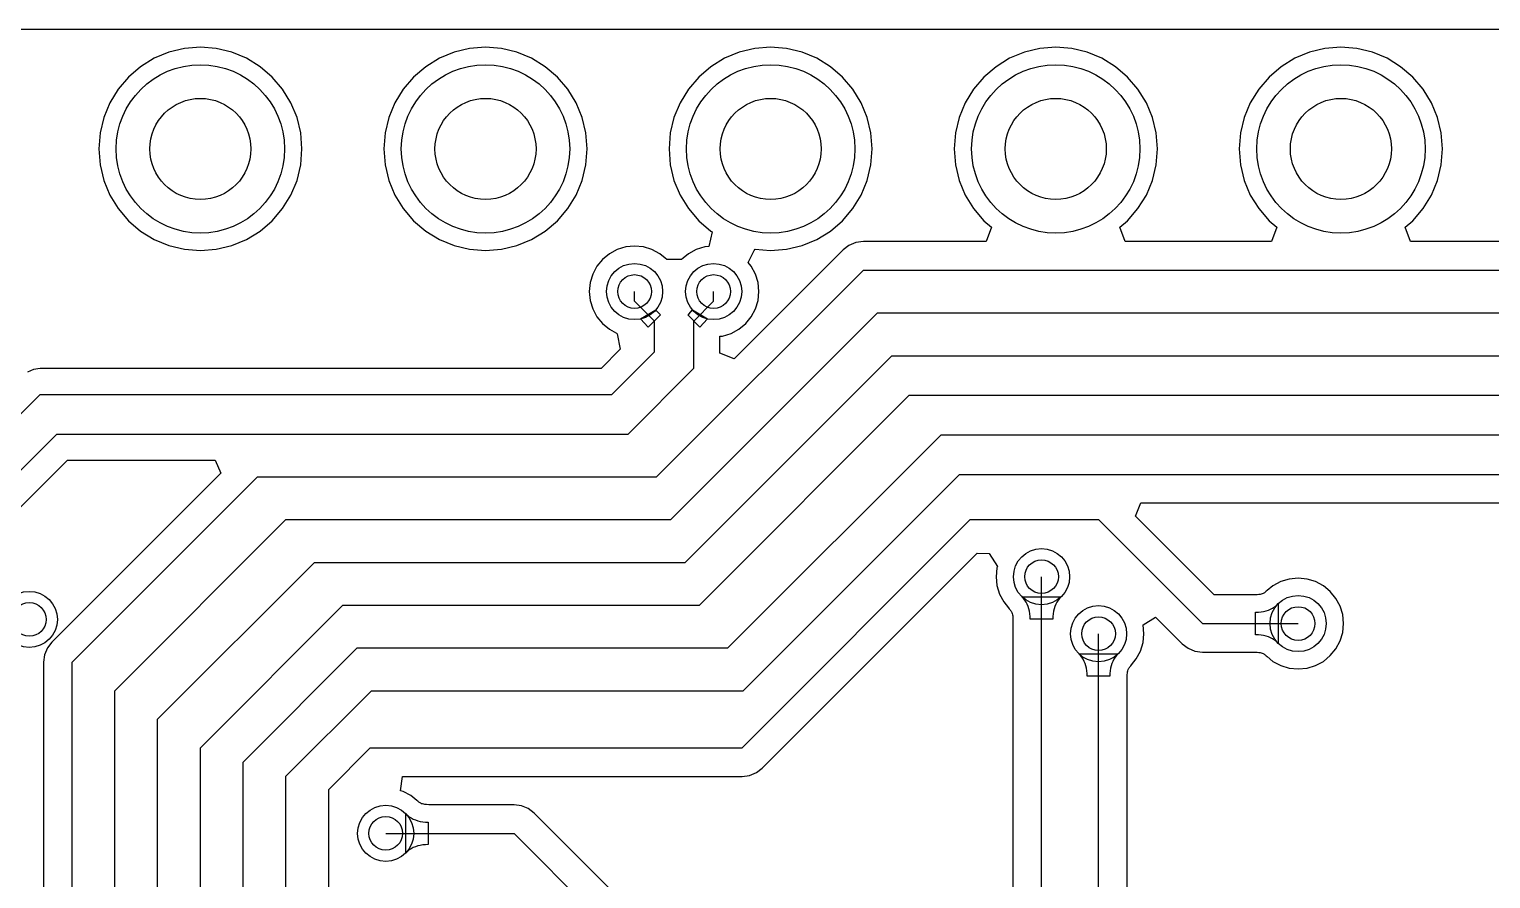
# Model space of a CAD drawing. Extents: x -55.7 to 0, y 0.2 to 22.7.
# Drawn here: x -33.27 to -20.26, y 15.09 to 22.66 of the extents above; entities that cross this region are included whole.
import ezdxf

# ---------------------------------------------------------------- set-up
doc = ezdxf.new("R2010")
doc.units = 0
doc.layers.get('0').update_dxf_attribs({"linetype": 'CONTINUOUS'})
for name, color, linetype in [('BOTTOMLAYER', 5, 'CONTINUOUS'), ('PADHOLELAYER', 156, 'CONTINUOUS'), ('VIAHOLELAYER', 16, 'CONTINUOUS')]:
    doc.layers.add(name, color=color, linetype=linetype)

# ---------------------------------------------------------------- blocks, each defined once
blk = doc.blocks.new('HDR1X12_25')
at = {"layer": 'BOTTOMLAYER'}
for centre in [(2.54, 0), (5.08, 0), (7.62, 0), (10.16, 0), (12.7, 0)]:
    blk.add_circle(centre, 0.75, dxfattribs=at)
at = {"layer": 'PADHOLELAYER'}
for centre in [(2.54, 0), (5.08, 0), (7.62, 0), (10.16, 0), (12.7, 0)]:
    blk.add_circle(centre, 0.45, dxfattribs=at)

msp = doc.modelspace()

# ---------------------------------------------------------------- linework, layer by layer
at = {"layer": 'BOTTOMLAYER'}
for p, q in [((-53.34, 22.656), (-2.54, 22.656)), ((-32.161, 22.397), (-32.282, 22.322)), ((-32.03, 22.451), (-32.161, 22.397)), ((-31.892, 22.484), (-32.03, 22.451)), ((-31.75, 22.495), (-31.892, 22.484)), ((-31.608, 22.484), (-31.75, 22.495)), ((-31.47, 22.451), (-31.608, 22.484)), ((-31.339, 22.397), (-31.47, 22.451)), ((-31.218, 22.322), (-31.339, 22.397)), ((-29.621, 22.397), (-29.742, 22.322)), ((-29.49, 22.451), (-29.621, 22.397)), ((-29.352, 22.484), (-29.49, 22.451)), ((-29.21, 22.495), (-29.352, 22.484)), ((-29.068, 22.484), (-29.21, 22.495)), ((-28.93, 22.451), (-29.068, 22.484)), ((-28.799, 22.397), (-28.93, 22.451)), ((-28.678, 22.322), (-28.799, 22.397)), ((-27.081, 22.397), (-27.202, 22.322)), ((-26.95, 22.451), (-27.081, 22.397)), ((-26.812, 22.484), (-26.95, 22.451)), ((-26.67, 22.495), (-26.812, 22.484)), ((-26.528, 22.484), (-26.67, 22.495)), ((-26.39, 22.451), (-26.528, 22.484)), ((-26.259, 22.397), (-26.39, 22.451)), ((-26.138, 22.322), (-26.259, 22.397)), ((-24.541, 22.397), (-24.662, 22.322)), ((-24.41, 22.451), (-24.541, 22.397)), ((-24.272, 22.484), (-24.41, 22.451)), ((-24.13, 22.495), (-24.272, 22.484)), ((-23.988, 22.484), (-24.13, 22.495)), ((-23.85, 22.451), (-23.988, 22.484)), ((-23.719, 22.397), (-23.85, 22.451)), ((-23.598, 22.322), (-23.719, 22.397)), ((-22.001, 22.397), (-22.122, 22.322)), ((-21.87, 22.451), (-22.001, 22.397)), ((-21.732, 22.484), (-21.87, 22.451)), ((-21.59, 22.495), (-21.732, 22.484)), ((-21.448, 22.484), (-21.59, 22.495)), ((-21.31, 22.451), (-21.448, 22.484)), ((-21.179, 22.397), (-21.31, 22.451)), ((-21.058, 22.322), (-21.179, 22.397)), ((-32.282, 22.322), (-32.39, 22.23)), ((-31.11, 22.23), (-31.218, 22.322)), ((-29.742, 22.322), (-29.85, 22.23)), ((-28.57, 22.23), (-28.678, 22.322)), ((-27.202, 22.322), (-27.31, 22.23)), ((-26.03, 22.23), (-26.138, 22.322)), ((-24.662, 22.322), (-24.77, 22.23)), ((-23.49, 22.23), (-23.598, 22.322)), ((-22.122, 22.322), (-22.23, 22.23)), ((-20.95, 22.23), (-21.058, 22.322)), ((-32.39, 22.23), (-32.482, 22.122)), ((-31.018, 22.122), (-31.11, 22.23)), ((-29.85, 22.23), (-29.942, 22.122)), ((-28.478, 22.122), (-28.57, 22.23)), ((-27.31, 22.23), (-27.402, 22.122)), ((-25.938, 22.122), (-26.03, 22.23)), ((-24.77, 22.23), (-24.862, 22.122)), ((-23.398, 22.122), (-23.49, 22.23)), ((-22.23, 22.23), (-22.322, 22.122)), ((-20.858, 22.122), (-20.95, 22.23)), ((-32.482, 22.122), (-32.557, 22.001)), ((-30.943, 22.001), (-31.018, 22.122)), ((-29.942, 22.122), (-30.017, 22.001)), ((-28.403, 22.001), (-28.478, 22.122)), ((-27.402, 22.122), (-27.477, 22.001)), ((-25.863, 22.001), (-25.938, 22.122)), ((-24.862, 22.122), (-24.937, 22.001)), ((-23.323, 22.001), (-23.398, 22.122)), ((-22.322, 22.122), (-22.397, 22.001)), ((-20.783, 22.001), (-20.858, 22.122)), ((-32.557, 22.001), (-32.611, 21.87)), ((-30.889, 21.87), (-30.943, 22.001)), ((-30.017, 22.001), (-30.071, 21.87)), ((-28.349, 21.87), (-28.403, 22.001)), ((-27.477, 22.001), (-27.531, 21.87)), ((-25.809, 21.87), (-25.863, 22.001)), ((-24.937, 22.001), (-24.991, 21.87)), ((-23.269, 21.87), (-23.323, 22.001)), ((-22.397, 22.001), (-22.451, 21.87)), ((-20.729, 21.87), (-20.783, 22.001)), ((-32.611, 21.87), (-32.644, 21.732)), ((-30.856, 21.732), (-30.889, 21.87)), ((-30.071, 21.87), (-30.104, 21.732)), ((-28.316, 21.732), (-28.349, 21.87)), ((-27.531, 21.87), (-27.564, 21.732)), ((-25.776, 21.732), (-25.809, 21.87)), ((-24.991, 21.87), (-25.024, 21.732)), ((-23.236, 21.732), (-23.269, 21.87)), ((-22.451, 21.87), (-22.484, 21.732)), ((-20.696, 21.732), (-20.729, 21.87)), ((-32.644, 21.732), (-32.655, 21.59)), ((-30.845, 21.59), (-30.856, 21.732)), ((-30.104, 21.732), (-30.115, 21.59)), ((-28.305, 21.59), (-28.316, 21.732)), ((-27.564, 21.732), (-27.575, 21.59)), ((-25.765, 21.59), (-25.776, 21.732)), ((-25.024, 21.732), (-25.035, 21.59)), ((-23.225, 21.59), (-23.236, 21.732)), ((-22.484, 21.732), (-22.495, 21.59)), ((-20.685, 21.59), (-20.696, 21.732)), ((-32.655, 21.59), (-32.644, 21.448)), ((-30.856, 21.448), (-30.845, 21.59)), ((-30.115, 21.59), (-30.104, 21.448)), ((-28.316, 21.448), (-28.305, 21.59)), ((-27.575, 21.59), (-27.564, 21.448)), ((-25.776, 21.448), (-25.765, 21.59)), ((-25.035, 21.59), (-25.024, 21.448)), ((-23.236, 21.448), (-23.225, 21.59)), ((-22.495, 21.59), (-22.484, 21.448)), ((-20.696, 21.448), (-20.685, 21.59)), ((-32.644, 21.448), (-32.611, 21.31)), ((-30.889, 21.31), (-30.856, 21.448)), ((-30.104, 21.448), (-30.071, 21.31)), ((-28.349, 21.31), (-28.316, 21.448)), ((-27.564, 21.448), (-27.531, 21.31)), ((-25.809, 21.31), (-25.776, 21.448)), ((-25.024, 21.448), (-24.991, 21.31)), ((-23.269, 21.31), (-23.236, 21.448)), ((-22.484, 21.448), (-22.451, 21.31)), ((-20.729, 21.31), (-20.696, 21.448)), ((-32.611, 21.31), (-32.557, 21.179)), ((-30.943, 21.179), (-30.889, 21.31)), ((-30.071, 21.31), (-30.017, 21.179)), ((-28.403, 21.179), (-28.349, 21.31)), ((-27.531, 21.31), (-27.477, 21.179)), ((-25.863, 21.179), (-25.809, 21.31)), ((-24.991, 21.31), (-24.937, 21.179)), ((-23.323, 21.179), (-23.269, 21.31)), ((-22.451, 21.31), (-22.397, 21.179)), ((-20.783, 21.179), (-20.729, 21.31)), ((-32.557, 21.179), (-32.482, 21.058)), ((-31.018, 21.058), (-30.943, 21.179)), ((-30.017, 21.179), (-29.942, 21.058)), ((-28.478, 21.058), (-28.403, 21.179)), ((-27.477, 21.179), (-27.402, 21.058)), ((-25.938, 21.058), (-25.863, 21.179)), ((-24.937, 21.179), (-24.862, 21.058)), ((-23.398, 21.058), (-23.323, 21.179)), ((-22.397, 21.179), (-22.322, 21.058)), ((-20.858, 21.058), (-20.783, 21.179)), ((-32.482, 21.058), (-32.39, 20.95)), ((-31.11, 20.95), (-31.018, 21.058)), ((-29.942, 21.058), (-29.85, 20.95)), ((-28.57, 20.95), (-28.478, 21.058)), ((-27.402, 21.058), (-27.31, 20.95)), ((-26.03, 20.95), (-25.938, 21.058)), ((-24.862, 21.058), (-24.77, 20.95)), ((-23.49, 20.95), (-23.398, 21.058)), ((-22.322, 21.058), (-22.23, 20.95)), ((-20.95, 20.95), (-20.858, 21.058)), ((-32.39, 20.95), (-32.282, 20.858)), ((-32.282, 20.858), (-32.161, 20.783)), ((-31.339, 20.783), (-31.218, 20.858)), ((-31.218, 20.858), (-31.11, 20.95)), ((-29.85, 20.95), (-29.742, 20.858)), ((-29.742, 20.858), (-29.621, 20.783)), ((-28.799, 20.783), (-28.678, 20.858)), ((-28.678, 20.858), (-28.57, 20.95)), ((-27.31, 20.95), (-27.202, 20.858)), ((-27.191, 20.851), (-27.221, 20.72)), ((-27.202, 20.858), (-27.191, 20.851)), ((-26.259, 20.783), (-26.138, 20.858)), ((-26.138, 20.858), (-26.03, 20.95)), ((-24.77, 20.95), (-24.702, 20.892)), ((-24.702, 20.892), (-24.749, 20.765)), ((-23.558, 20.892), (-23.49, 20.95)), ((-23.511, 20.765), (-23.558, 20.892)), ((-22.23, 20.95), (-22.162, 20.892)), ((-22.162, 20.892), (-22.209, 20.765)), ((-21.018, 20.892), (-20.95, 20.95)), ((-20.971, 20.765), (-21.018, 20.892)), ((-32.161, 20.783), (-32.03, 20.729)), ((-32.03, 20.729), (-31.892, 20.696)), ((-31.608, 20.696), (-31.47, 20.729)), ((-31.47, 20.729), (-31.339, 20.783)), ((-29.621, 20.783), (-29.49, 20.729)), ((-29.49, 20.729), (-29.352, 20.696)), ((-29.068, 20.696), (-28.93, 20.729)), ((-28.93, 20.729), (-28.799, 20.783)), ((-27.961, 20.717), (-28.036, 20.694)), ((-27.882, 20.724), (-27.961, 20.717)), ((-27.803, 20.717), (-27.882, 20.724)), ((-27.727, 20.694), (-27.803, 20.717)), ((-27.257, 20.717), (-27.333, 20.694)), ((-27.221, 20.72), (-27.257, 20.717)), ((-26.528, 20.696), (-26.39, 20.729)), ((-26.39, 20.729), (-26.259, 20.783)), ((-25.972, 20.731), (-26.025, 20.691)), ((-25.91, 20.756), (-25.972, 20.731)), ((-25.844, 20.765), (-25.91, 20.756)), ((-24.749, 20.765), (-25.844, 20.765)), ((-22.209, 20.765), (-23.511, 20.765)), ((-19.669, 20.765), (-20.971, 20.765)), ((-31.892, 20.696), (-31.75, 20.685)), ((-31.75, 20.685), (-31.608, 20.696)), ((-29.352, 20.696), (-29.21, 20.685)), ((-29.21, 20.685), (-29.068, 20.696)), ((-28.168, 20.606), (-28.218, 20.545)), ((-28.106, 20.656), (-28.168, 20.606)), ((-28.036, 20.694), (-28.106, 20.656)), ((-27.657, 20.656), (-27.727, 20.694)), ((-27.61, 20.618), (-27.657, 20.656)), ((-27.595, 20.606), (-27.61, 20.618)), ((-27.465, 20.606), (-27.595, 20.606)), ((-27.45, 20.618), (-27.465, 20.606)), ((-27.403, 20.656), (-27.45, 20.618)), ((-27.333, 20.694), (-27.403, 20.656)), ((-26.025, 20.691), (-26.996, 19.719)), ((-26.87, 20.579), (-26.817, 20.685)), ((-26.842, 20.545), (-26.87, 20.579)), ((-26.817, 20.685), (-26.807, 20.696)), ((-26.807, 20.696), (-26.67, 20.685)), ((-26.67, 20.685), (-26.528, 20.696)), ((-28.255, 20.475), (-28.278, 20.399)), ((-28.218, 20.545), (-28.255, 20.475)), ((-27.686, 18.669), (-25.844, 20.511)), ((-26.804, 20.475), (-26.842, 20.545)), ((-26.781, 20.399), (-26.804, 20.475)), ((-25.844, 20.511), (-18.107, 20.511)), ((-28.278, 20.399), (-28.286, 20.32)), ((-28.286, 20.32), (-28.278, 20.241)), ((-27.882, 20.233), (-27.882, 20.32)), ((-27.178, 20.233), (-27.178, 20.32)), ((-26.774, 20.32), (-26.781, 20.399)), ((-26.781, 20.241), (-26.774, 20.32)), ((-28.278, 20.241), (-28.255, 20.165)), ((-27.882, 20.233), (-27.706, 20.057)), ((-27.354, 20.057), (-27.178, 20.233)), ((-26.804, 20.165), (-26.781, 20.241)), ((-28.255, 20.165), (-28.218, 20.095)), ((-28.218, 20.095), (-28.168, 20.034)), ((-27.829, 20.076), (-27.693, 20.157)), ((-27.76, 20.003), (-27.829, 20.076)), ((-27.652, 20.111), (-27.76, 20.003)), ((-27.706, 19.782), (-27.706, 20.057)), ((-27.693, 20.157), (-27.693, 20.156)), ((-27.693, 20.156), (-27.692, 20.154)), ((-27.692, 20.154), (-27.69, 20.151)), ((-27.69, 20.151), (-27.687, 20.148)), ((-27.687, 20.148), (-27.679, 20.139)), ((-27.679, 20.139), (-27.652, 20.111)), ((-27.559, 18.288), (-25.717, 20.13)), ((-27.408, 20.111), (-27.399, 20.119)), ((-27.3, 20.003), (-27.408, 20.111)), ((-27.399, 20.119), (-27.367, 20.156)), ((-27.367, 20.156), (-27.367, 20.157)), ((-27.367, 20.157), (-27.231, 20.076)), ((-27.354, 19.636), (-27.354, 20.057)), ((-27.231, 20.076), (-27.3, 20.003)), ((-26.892, 20.034), (-26.842, 20.095)), ((-26.842, 20.095), (-26.804, 20.165)), ((-25.717, 20.13), (-18.225, 20.13)), ((-28.168, 20.034), (-28.106, 19.984)), ((-28.106, 19.984), (-28.044, 19.95)), ((-28.044, 19.95), (-28.036, 19.944)), ((-28.036, 19.944), (-28.009, 19.805)), ((-27.123, 19.921), (-27.099, 19.923)), ((-27.123, 19.772), (-27.123, 19.921)), ((-27.099, 19.923), (-27.023, 19.946)), ((-27.023, 19.946), (-26.953, 19.984)), ((-26.953, 19.984), (-26.892, 20.034)), ((-28.009, 19.805), (-28.181, 19.633)), ((-28.086, 19.402), (-27.706, 19.782)), ((-27.432, 17.907), (-25.59, 19.748)), ((-26.996, 19.719), (-27.123, 19.772)), ((-25.59, 19.748), (-18.352, 19.748)), ((-33.235, 19.625), (-33.291, 19.602)), ((-33.176, 19.633), (-33.235, 19.625)), ((-28.181, 19.633), (-33.176, 19.633)), ((-27.94, 19.05), (-27.354, 19.636)), ((-40.972, 11.606), (-33.176, 19.402)), ((-33.176, 19.402), (-28.086, 19.402)), ((-27.305, 17.526), (-25.435, 19.396)), ((-25.435, 19.396), (-18.507, 19.396)), ((-40.826, 11.254), (-33.03, 19.05)), ((-33.03, 19.05), (-27.94, 19.05)), ((-27.051, 17.145), (-25.152, 19.044)), ((-25.152, 19.044), (-18.653, 19.044)), ((-40.663, 11.091), (-32.934, 18.819)), ((-32.934, 18.819), (-31.618, 18.819)), ((-31.618, 18.819), (-31.569, 18.702)), ((-31.569, 18.702), (-33.073, 17.198)), ((-32.893, 17.018), (-31.242, 18.669)), ((-31.242, 18.669), (-27.686, 18.669)), ((-26.665, 17.013), (-24.987, 18.691)), ((-24.987, 18.691), (-18.818, 18.691)), ((-23.42, 18.319), (-23.372, 18.437)), ((-23.372, 18.437), (-18.924, 18.437)), ((-32.512, 16.764), (-30.988, 18.288)), ((-30.988, 18.288), (-27.559, 18.288)), ((-26.924, 16.256), (-24.892, 18.288)), ((-24.892, 18.288), (-23.749, 18.288)), ((-23.749, 18.288), (-22.824, 17.363)), ((-22.718, 17.617), (-23.42, 18.319)), ((-26.744, 16.076), (-24.831, 17.989)), ((-24.831, 17.989), (-24.724, 17.988)), ((-24.724, 17.988), (-24.649, 17.872)), ((-32.131, 16.51), (-30.734, 17.907)), ((-30.734, 17.907), (-27.432, 17.907)), ((-24.654, 17.859), (-24.661, 17.78)), ((-24.649, 17.872), (-24.654, 17.859)), ((-24.661, 17.78), (-24.654, 17.701)), ((-24.257, 11.303), (-24.257, 17.78)), ((-22.126, 17.736), (-22.196, 17.699)), ((-22.05, 17.759), (-22.126, 17.736)), ((-21.971, 17.767), (-22.05, 17.759)), ((-21.892, 17.759), (-21.971, 17.767)), ((-21.816, 17.736), (-21.892, 17.759)), ((-21.746, 17.699), (-21.816, 17.736)), ((-24.654, 17.701), (-24.631, 17.625)), ((-24.631, 17.625), (-24.593, 17.555)), ((-24.418, 17.586), (-24.432, 17.601)), ((-24.432, 17.601), (-24.082, 17.601)), ((-24.405, 17.57), (-24.418, 17.586)), ((-24.096, 17.586), (-24.109, 17.57)), ((-24.082, 17.601), (-24.096, 17.586)), ((-22.358, 17.617), (-22.718, 17.617)), ((-22.355, 17.618), (-22.358, 17.617)), ((-22.335, 17.619), (-22.355, 17.618)), ((-22.321, 17.62), (-22.335, 17.619)), ((-22.31, 17.622), (-22.321, 17.62)), ((-22.3, 17.624), (-22.31, 17.622)), ((-22.291, 17.627), (-22.3, 17.624)), ((-22.284, 17.63), (-22.291, 17.627)), ((-22.277, 17.634), (-22.284, 17.63)), ((-22.271, 17.637), (-22.277, 17.634)), ((-22.266, 17.642), (-22.271, 17.637)), ((-22.256, 17.651), (-22.266, 17.642)), ((-22.248, 17.656), (-22.256, 17.651)), ((-22.196, 17.699), (-22.248, 17.656)), ((-21.685, 17.649), (-21.746, 17.699)), ((-21.635, 17.587), (-21.685, 17.649)), ((-21.597, 17.517), (-21.635, 17.587)), ((-31.75, 16.256), (-30.48, 17.526)), ((-30.48, 17.526), (-27.305, 17.526)), ((-24.593, 17.555), (-24.55, 17.503)), ((-24.55, 17.503), (-24.545, 17.495)), ((-24.545, 17.495), (-24.536, 17.485)), ((-24.536, 17.485), (-24.532, 17.48)), ((-24.532, 17.48), (-24.528, 17.474)), ((-24.528, 17.474), (-24.525, 17.467)), ((-24.525, 17.467), (-24.521, 17.46)), ((-24.521, 17.46), (-24.519, 17.451)), ((-24.519, 17.451), (-24.516, 17.441)), ((-24.394, 17.553), (-24.405, 17.57)), ((-24.384, 17.534), (-24.394, 17.553)), ((-24.376, 17.515), (-24.384, 17.534)), ((-24.369, 17.494), (-24.376, 17.515)), ((-24.364, 17.472), (-24.369, 17.494)), ((-24.36, 17.45), (-24.364, 17.472)), ((-24.358, 17.426), (-24.36, 17.45)), ((-24.154, 17.45), (-24.156, 17.426)), ((-24.15, 17.472), (-24.154, 17.45)), ((-24.145, 17.494), (-24.15, 17.472)), ((-24.138, 17.515), (-24.145, 17.494)), ((-24.13, 17.534), (-24.138, 17.515)), ((-24.12, 17.553), (-24.13, 17.534)), ((-24.109, 17.57), (-24.12, 17.553)), ((-22.35, 17.263), (-22.35, 17.463)), ((-22.35, 17.463), (-22.325, 17.463)), ((-22.325, 17.463), (-22.301, 17.466)), ((-22.301, 17.466), (-22.279, 17.469)), ((-22.279, 17.469), (-22.257, 17.475)), ((-22.257, 17.475), (-22.236, 17.481)), ((-22.236, 17.481), (-22.217, 17.49)), ((-22.217, 17.49), (-22.198, 17.499)), ((-22.198, 17.499), (-22.181, 17.511)), ((-22.181, 17.511), (-22.165, 17.523)), ((-22.165, 17.523), (-22.15, 17.538)), ((-22.15, 17.538), (-22.15, 17.188)), ((-21.574, 17.442), (-21.597, 17.517)), ((-24.516, 17.441), (-24.514, 17.43)), ((-24.514, 17.43), (-24.513, 17.416)), ((-24.513, 17.416), (-24.512, 17.396)), ((-24.512, 17.396), (-24.512, 17.393)), ((-24.512, 17.393), (-24.512, 11.576)), ((-24.357, 17.401), (-24.358, 17.426)), ((-24.157, 17.401), (-24.357, 17.401)), ((-24.156, 17.426), (-24.157, 17.401)), ((-23.353, 17.352), (-23.241, 17.419)), ((-23.352, 17.351), (-23.353, 17.352)), ((-23.345, 17.272), (-23.352, 17.351)), ((-23.241, 17.419), (-23.004, 17.183)), ((-22.824, 17.363), (-21.971, 17.363)), ((-21.567, 17.363), (-21.574, 17.442)), ((-21.574, 17.284), (-21.567, 17.363)), ((-33.073, 17.198), (-33.113, 17.145)), ((-23.749, 11.43), (-23.749, 17.272)), ((-23.375, 17.117), (-23.352, 17.193)), ((-23.352, 17.193), (-23.345, 17.272)), ((-22.325, 17.262), (-22.35, 17.263)), ((-22.301, 17.26), (-22.325, 17.262)), ((-22.279, 17.256), (-22.301, 17.26)), ((-22.257, 17.251), (-22.279, 17.256)), ((-22.236, 17.244), (-22.257, 17.251)), ((-22.217, 17.236), (-22.236, 17.244)), ((-22.198, 17.226), (-22.217, 17.236)), ((-22.181, 17.215), (-22.198, 17.226)), ((-22.165, 17.202), (-22.181, 17.215)), ((-22.15, 17.188), (-22.165, 17.202)), ((-21.635, 17.138), (-21.597, 17.208)), ((-21.597, 17.208), (-21.574, 17.284)), ((-33.139, 17.084), (-33.148, 17.018)), ((-33.113, 17.145), (-33.139, 17.084)), ((-31.369, 16.129), (-30.353, 17.145)), ((-30.353, 17.145), (-27.051, 17.145)), ((-23.91, 17.078), (-23.924, 17.093)), ((-23.924, 17.093), (-23.574, 17.093)), ((-23.897, 17.062), (-23.91, 17.078)), ((-23.886, 17.045), (-23.897, 17.062)), ((-23.601, 17.062), (-23.612, 17.045)), ((-23.588, 17.078), (-23.601, 17.062)), ((-23.574, 17.093), (-23.588, 17.078)), ((-23.413, 17.047), (-23.375, 17.117)), ((-23.004, 17.183), (-22.951, 17.142)), ((-22.951, 17.142), (-22.89, 17.117)), ((-22.89, 17.117), (-22.824, 17.108)), ((-22.824, 17.108), (-22.358, 17.108)), ((-22.358, 17.108), (-22.355, 17.107)), ((-22.355, 17.107), (-22.335, 17.107)), ((-22.335, 17.107), (-22.321, 17.105)), ((-22.321, 17.105), (-22.31, 17.104)), ((-22.31, 17.104), (-22.3, 17.101)), ((-22.3, 17.101), (-22.291, 17.098)), ((-22.291, 17.098), (-22.284, 17.095)), ((-22.284, 17.095), (-22.277, 17.092)), ((-22.277, 17.092), (-22.271, 17.088)), ((-22.271, 17.088), (-22.266, 17.084)), ((-22.266, 17.084), (-22.256, 17.074)), ((-22.256, 17.074), (-22.248, 17.069)), ((-22.248, 17.069), (-22.196, 17.026)), ((-21.746, 17.026), (-21.685, 17.077)), ((-21.685, 17.077), (-21.635, 17.138)), ((-33.148, 17.018), (-33.148, 8.89)), ((-32.893, 8.89), (-32.893, 17.018)), ((-26.914, 16.764), (-26.665, 17.013)), ((-26.665, 17.013), (-26.665, 17.013)), ((-23.876, 17.026), (-23.886, 17.045)), ((-23.868, 17.007), (-23.876, 17.026)), ((-23.861, 16.986), (-23.868, 17.007)), ((-23.856, 16.964), (-23.861, 16.986)), ((-23.852, 16.942), (-23.856, 16.964)), ((-23.85, 16.918), (-23.852, 16.942)), ((-23.646, 16.942), (-23.648, 16.918)), ((-23.642, 16.964), (-23.646, 16.942)), ((-23.637, 16.986), (-23.642, 16.964)), ((-23.63, 17.007), (-23.637, 16.986)), ((-23.622, 17.026), (-23.63, 17.007)), ((-23.612, 17.045), (-23.622, 17.026)), ((-23.492, 16.922), (-23.49, 16.933)), ((-23.49, 16.933), (-23.487, 16.943)), ((-23.487, 16.943), (-23.485, 16.952)), ((-23.485, 16.952), (-23.481, 16.959)), ((-23.481, 16.959), (-23.478, 16.966)), ((-23.478, 16.966), (-23.474, 16.972)), ((-23.474, 16.972), (-23.47, 16.977)), ((-23.47, 16.977), (-23.461, 16.987)), ((-23.461, 16.987), (-23.456, 16.995)), ((-23.456, 16.995), (-23.413, 17.047)), ((-22.196, 17.026), (-22.126, 16.989)), ((-22.126, 16.989), (-22.05, 16.966)), ((-22.05, 16.966), (-21.971, 16.958)), ((-21.971, 16.958), (-21.892, 16.966)), ((-21.892, 16.966), (-21.816, 16.989)), ((-21.816, 16.989), (-21.746, 17.026)), ((-23.849, 16.893), (-23.85, 16.918)), ((-23.649, 16.893), (-23.849, 16.893)), ((-23.648, 16.918), (-23.649, 16.893)), ((-23.494, 16.888), (-23.493, 16.908)), ((-23.494, 16.885), (-23.494, 16.888)), ((-23.494, 11.535), (-23.494, 16.885)), ((-23.493, 16.908), (-23.492, 16.922)), ((-32.512, 9.271), (-32.512, 16.764)), ((-30.988, 16.002), (-30.226, 16.764)), ((-30.226, 16.764), (-26.914, 16.764)), ((-32.131, 9.779), (-32.131, 16.51)), ((-31.75, 11.049), (-31.75, 16.256)), ((-30.607, 15.885), (-30.236, 16.256)), ((-30.236, 16.256), (-26.924, 16.256)), ((-31.369, 13.97), (-31.369, 16.129)), ((-26.858, 16.01), (-26.797, 16.036)), ((-26.797, 16.036), (-26.744, 16.076)), ((-30.988, 14.224), (-30.988, 16.002)), ((-30.607, 14.605), (-30.607, 15.885)), ((-29.967, 15.874), (-29.948, 16.001)), ((-29.948, 16.001), (-26.924, 16.001)), ((-26.924, 16.001), (-26.858, 16.01)), ((-29.944, 15.868), (-29.967, 15.874)), ((-29.874, 15.83), (-29.944, 15.868)), ((-29.822, 15.787), (-29.874, 15.83)), ((-29.814, 15.782), (-29.822, 15.787)), ((-29.804, 15.773), (-29.814, 15.782)), ((-29.799, 15.769), (-29.804, 15.773)), ((-29.793, 15.765), (-29.799, 15.769)), ((-29.786, 15.762), (-29.793, 15.765)), ((-29.779, 15.758), (-29.786, 15.762)), ((-29.77, 15.756), (-29.779, 15.758)), ((-29.76, 15.753), (-29.77, 15.756)), ((-29.92, 15.319), (-29.92, 15.669)), ((-29.92, 15.669), (-29.905, 15.655)), ((-29.905, 15.655), (-29.889, 15.642)), ((-29.889, 15.642), (-29.872, 15.631)), ((-29.872, 15.631), (-29.853, 15.621)), ((-29.749, 15.751), (-29.76, 15.753)), ((-29.735, 15.75), (-29.749, 15.751)), ((-29.715, 15.749), (-29.735, 15.75)), ((-29.712, 15.749), (-29.715, 15.749)), ((-28.956, 15.749), (-29.712, 15.749)), ((-28.89, 15.74), (-28.956, 15.749)), ((-28.829, 15.714), (-28.89, 15.74)), ((-28.776, 15.674), (-28.829, 15.714)), ((-24.629, 11.527), (-28.776, 15.674)), ((-30.099, 15.494), (-28.956, 15.494)), ((-29.853, 15.621), (-29.834, 15.613)), ((-29.834, 15.613), (-29.813, 15.606)), ((-29.813, 15.606), (-29.791, 15.601)), ((-29.791, 15.601), (-29.769, 15.597)), ((-29.769, 15.597), (-29.745, 15.595)), ((-29.745, 15.595), (-29.72, 15.594)), ((-29.72, 15.594), (-29.72, 15.394)), ((-28.956, 15.494), (-19.304, 5.842)), ((-29.853, 15.367), (-29.872, 15.357)), ((-29.834, 15.375), (-29.853, 15.367)), ((-29.813, 15.382), (-29.834, 15.375)), ((-29.791, 15.387), (-29.813, 15.382)), ((-29.769, 15.391), (-29.791, 15.387)), ((-29.745, 15.393), (-29.769, 15.391)), ((-29.72, 15.394), (-29.745, 15.393)), ((-29.905, 15.333), (-29.92, 15.319)), ((-29.889, 15.346), (-29.905, 15.333)), ((-29.872, 15.357), (-29.889, 15.346))]:
    msp.add_line(p, q, dxfattribs=at)
for centre in [(-27.882, 20.32), (-27.178, 20.32), (-24.257, 17.78), (-33.274, 17.399), (-21.971, 17.363), (-23.749, 17.272), (-30.099, 15.494)]:
    msp.add_circle(centre, 0.25, dxfattribs=at)
at = {"layer": 'VIAHOLELAYER'}
for centre in [(-27.882, 20.32), (-27.178, 20.32), (-24.257, 17.78), (-33.274, 17.399), (-21.971, 17.363), (-23.749, 17.272), (-30.099, 15.494)]:
    msp.add_circle(centre, 0.15, dxfattribs=at)

# ---------------------------------------------------------------- block references
at = {"rotation": 360}
msp.add_blockref('HDR1X12_25', (-34.29, 21.59), dxfattribs=at)

doc.saveas('drawing.dxf')
